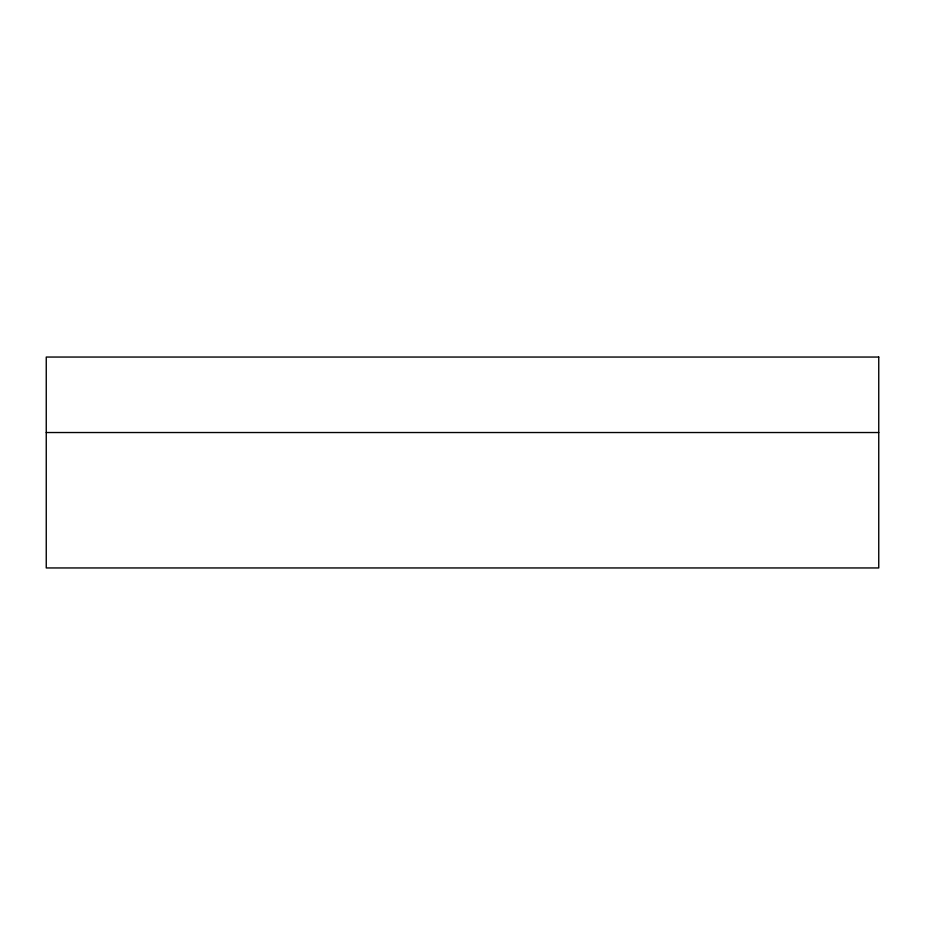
<?xml version="1.0" encoding="UTF-8"?>
<svg xmlns="http://www.w3.org/2000/svg" width="925" height="925" viewBox="0 0 925 925"><rect width="100%" height="100%" fill="white"/><g stroke="black" fill="none" stroke-linecap="round" stroke-linejoin="round"><path stroke-width="1.39" d="M46.25 432.53L878.75 432.53M878.75 357.05L46.25 357.05L46.25 567.95L878.75 567.95L878.75 357.05"/></g></svg>
